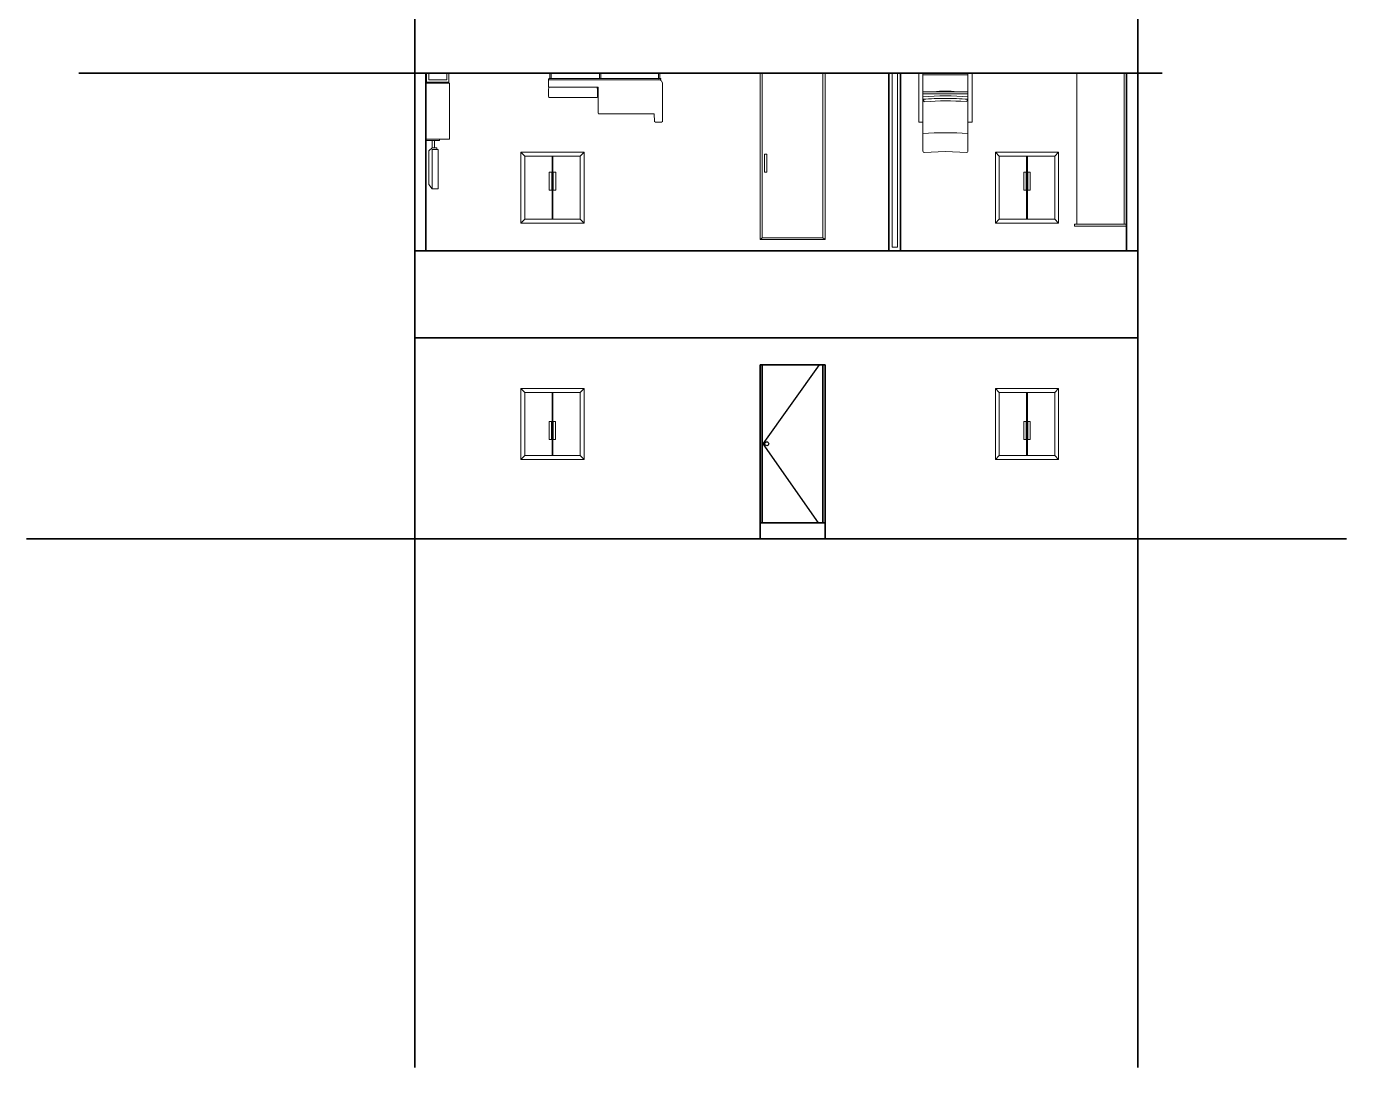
# Model space of a CAD drawing. Header units: inches. Extents: x 2013 to 15569, y -2551 to 2524.
# Drawn here: x 2537 to 4206, y -1487 to -170 of the extents above; entities that cross this region are included whole.
import ezdxf

# ---------------------------------------------------------------- set-up
doc = ezdxf.new("R2010")
doc.units = ezdxf.units.IN
doc.header["$MEASUREMENT"] = 0
doc.layers.get('0').update_dxf_attribs({"color": 80, "lineweight": 13})
for name, color, linetype, lineweight in [('A-ELEV-MBE1', 7, 'Continuous', 35), ('A-ELEV-MBE2', 4, 'Continuous', 25), ('A-ELEV-PATT', 8, 'Continuous', 18), ('A-FURN', 8, 'Continuous', 18), ('A-SECT-MCUT', 7, 'Continuous', 35), ('A-WALL-FULL', 7, 'Continuous', 35), ('costruzioni', 2, 'Continuous', 35)]:
    doc.layers.add(name, color=color, linetype=linetype, lineweight=lineweight)

# ---------------------------------------------------------------- blocks, each defined once
blk = doc.blocks.new('divano lato')
for p, q in [((30.707, 8.736), (30.704, 8.723)), ((30.704, 8.723), (30.704, 8.397)), ((31.414, 8.736), (30.707, 8.736)), ((31.415, 8.832), (31.414, 8.736)), ((31.43, 8.84), (31.415, 8.832)), ((31.505, 8.84), (31.43, 8.84)), ((31.516, 8.834), (31.505, 8.84)), ((31.516, 8.349), (31.516, 8.834)), ((30.077, 8.511), (30.079, 8.525)), ((30.079, 8.525), (30.082, 8.531)), ((30.082, 8.531), (30.69, 8.531)), ((30.691, 8.527), (30.69, 8.531)), ((30.694, 8.511), (30.691, 8.527)), ((30.075, 8.469), (30.076, 8.492)), ((30.076, 8.446), (30.075, 8.469)), ((30.075, 8.397), (30.075, 8.296)), ((30.704, 8.397), (30.075, 8.397)), ((30.076, 8.492), (30.077, 8.511)), ((30.077, 8.425), (30.076, 8.446)), ((30.079, 8.408), (30.077, 8.425)), ((30.082, 8.397), (30.079, 8.408)), ((30.689, 8.397), (30.693, 8.409)), ((30.693, 8.409), (30.695, 8.424)), ((30.695, 8.49), (30.694, 8.511)), ((30.696, 8.467), (30.695, 8.49)), ((30.695, 8.444), (30.696, 8.467)), ((30.695, 8.424), (30.695, 8.444)), ((31.506, 8.32), (31.516, 8.349)), ((30.075, 8.296), (30.079, 8.296)), ((30.079, 8.292), (30.079, 8.299)), ((30.084, 8.304), (31.491, 8.304)), ((31.491, 8.288), (30.084, 8.288)), ((30.092, 8.219), (30.092, 8.288)), ((30.11, 8.219), (30.092, 8.219)), ((30.11, 8.288), (30.11, 8.219)), ((30.721, 8.219), (30.721, 8.288)), ((30.739, 8.219), (30.721, 8.219)), ((30.739, 8.288), (30.739, 8.219)), ((31.467, 8.219), (31.467, 8.288)), ((31.484, 8.219), (31.467, 8.219)), ((31.472, 8.303), (31.506, 8.32)), ((31.484, 8.288), (31.484, 8.219)), ((31.495, 8.299), (31.495, 8.292))]:
    blk.add_line(p, q)
for centre, start, end in [((30.084, 8.299), 90, 180), ((30.084, 8.292), 180, 270), ((31.491, 8.299), 360, 90), ((31.491, 8.292), 270, 0)]:
    blk.add_arc(centre, 0.00424, start, end)
blk = doc.blocks.new('poltrona frontale')
at = {"layer": 'A-FURN'}
for p, q in [((19.405, 1.59), (19.121, 1.59)), ((19.121, 1.569), (19.405, 1.569)), ((19.405, 1.59), (19.689, 1.59)), ((19.689, 1.569), (19.405, 1.569))]:
    blk.add_line(p, q, dxfattribs=at)
for points in [[(19.121, 1.819), (19.121, 2.561)], [(19.133, 2.571), (19.405, 2.56)], [(19.677, 2.571), (19.405, 2.56)], [(19.689, 1.819), (19.689, 2.561)]]:
    blk.add_lwpolyline(points, dxfattribs=at)
for points in [[(19.069, 2.19), (19.121, 2.19), (19.121, 1.568), (19.069, 1.568)], [(19.741, 2.19), (19.689, 2.19), (19.689, 1.568), (19.741, 1.568)], [(19.689, 1.833), (19.121, 1.833), (19.121, 1.805), (19.689, 1.805)]]:
    blk.add_lwpolyline(points, close=True, dxfattribs=at)
for centre, radius, start, end in [((19.134, 2.558), 0.0136, 84.7605, 167.239), ((19.675, 2.558), 0.0136, 12.761, 95.2395), ((19.4, 7.997), 5.673, 267.1838, 272.9169), ((19.406, 5.471), 3.583, 265.4461, 269.9874), ((19.405, 4.481), 2.626, 263.7977, 276.2023), ((19.145, 1.912), 0.0173, 91.5896, 233.4658), ((19.395, 5.108), 3.188, 265.491, 274.8472), ((19.404, 5.471), 3.583, 270.0126, 274.5539), ((19.663, 1.912), 0.0184, 309.0847, 84.7296), ((19.407, 3.028), 1.232, 263.0099, 276.9901)]:
    blk.add_arc(centre, radius, start, end, dxfattribs=at)

msp = doc.modelspace()

# ---------------------------------------------------------------- linework, layer by layer
at = {"layer": 'A-ELEV-MBE1'}
for p, q in [((3042.756, -564.24), (3027.756, -564.24)), ((3464.245, -598.24), (3464.245, -818.24)), ((3464.245, -598.24), (3546.387, -598.24)), ((3464.245, -818.24), (3464.245, -598.24)), ((3466.796, -598.24), (3466.796, -798.24)), ((3543.796, -598.24), (3543.796, -798.24)), ((3546.387, -598.24), (3546.387, -818.24)), ((3546.387, -818.24), (3546.387, -598.24)), ((3546.387, -798.24), (3464.245, -798.24))]:
    msp.add_line(p, q, dxfattribs=at)
msp.add_lwpolyline([(3042.756, -564.24), (3941.796, -564.24)], dxfattribs=at)
at = {"layer": 'A-ELEV-MBE2', "ltscale": 0.8}
msp.add_lwpolyline([(3538.796, -598.24), (3467.796, -698.24), (3537.796, -798.24)], dxfattribs=at)
msp.add_circle((3472.782, -698.24), 2.5, dxfattribs=at)
at = {"layer": 'A-ELEV-PATT'}
for p, q in [((3464.245, -439.775), (3464.245, -229.418)), ((3466.796, -437.747), (3466.796, -229.418)), ((3543.796, -437.747), (3543.796, -229.418)), ((3546.387, -439.775), (3546.387, -229.418)), ((3469.79, -332.087), (3469.79, -354.656)), ((3472.841, -354.656), (3472.841, -332.087)), ((3197.744, -377.496), (3197.744, -354.927)), ((3200.796, -354.927), (3200.796, -377.496)), ((3202.796, -354.927), (3202.796, -377.496)), ((3205.847, -377.496), (3205.847, -354.927)), ((3469.79, -354.656), (3472.841, -354.656)), ((3797.744, -377.496), (3797.744, -354.927)), ((3800.796, -354.927), (3800.796, -377.496)), ((3802.796, -354.927), (3802.796, -377.496)), ((3805.847, -377.496), (3805.847, -354.927)), ((3200.796, -377.496), (3197.744, -377.496)), ((3202.796, -377.496), (3205.847, -377.496)), ((3800.796, -377.496), (3797.744, -377.496)), ((3802.796, -377.496), (3805.847, -377.496)), ((3546.387, -439.775), (3464.245, -439.775)), ((3543.796, -437.747), (3466.796, -437.747)), ((3200.756, -670.162), (3197.705, -670.162)), ((3197.705, -670.162), (3197.705, -692.731)), ((3200.756, -692.731), (3200.756, -670.162)), ((3202.756, -670.162), (3205.808, -670.162)), ((3202.756, -692.731), (3202.756, -670.162)), ((3205.808, -670.162), (3205.808, -692.731)), ((3800.796, -670.162), (3797.744, -670.162)), ((3797.744, -670.162), (3797.744, -692.731)), ((3800.796, -692.731), (3800.796, -670.162)), ((3802.796, -670.162), (3805.847, -670.162)), ((3802.796, -692.731), (3802.796, -670.162)), ((3805.847, -670.162), (3805.847, -692.731))]:
    msp.add_line(p, q, dxfattribs=at)
at = {"layer": 'A-FURN'}
for p, q in [((3042.616, -240.971), (3042.616, -229.418)), ((3042.616, -229.418), (3045.286, -229.422)), ((3045.286, -229.422), (3045.286, -237.942)), ((3068.155, -237.943), (3068.155, -229.419)), ((3068.155, -229.419), (3070.838, -229.419)), ((3070.838, -229.419), (3070.838, -242.098)), ((3631.363, -229.418), (3631.363, -449.759)), ((3638.228, -449.759), (3638.228, -229.418)), ((3924.825, -229.418), (3864.825, -229.418)), ((3864.825, -229.418), (3864.825, -420.398)), ((3924.825, -420.398), (3924.825, -229.418)), ((3041.796, -242.098), (3071.738, -242.098)), ((3041.796, -313.165), (3041.796, -242.098)), ((3042.616, -240.971), (3070.83, -240.971)), ((3042.616, -240.971), (3042.616, -242.098)), ((3045.286, -237.942), (3068.155, -237.942)), ((3071.738, -242.098), (3071.738, -313.165)), ((3071.738, -313.165), (3041.796, -313.165)), ((3049.677, -324.062), (3049.677, -314.609)), ((3052.713, -324.062), (3052.713, -314.609)), ((3045.427, -370.326), (3045.427, -327.78)), ((3241.796, -329.418), (3161.796, -329.418)), ((3161.796, -329.418), (3161.796, -419.418)), ((3161.796, -329.418), (3166.796, -334.418)), ((3241.796, -329.418), (3236.796, -334.418)), ((3241.796, -419.418), (3241.796, -329.418)), ((3469.79, -332.087), (3472.841, -332.087)), ((3841.796, -329.418), (3761.796, -329.418)), ((3761.796, -329.418), (3761.796, -419.418)), ((3761.796, -329.418), (3766.796, -334.418)), ((3841.796, -329.418), (3836.796, -329.418)), ((3841.796, -329.418), (3836.796, -334.418)), ((3841.796, -419.418), (3841.796, -329.418)), ((3166.796, -414.418), (3166.796, -334.418)), ((3166.796, -334.418), (3236.796, -334.418)), ((3201.296, -414.418), (3201.296, -334.418)), ((3201.796, -414.418), (3201.796, -334.418)), ((3202.296, -414.418), (3202.296, -334.418)), ((3236.796, -334.418), (3236.796, -414.418)), ((3766.796, -414.418), (3766.796, -334.418)), ((3766.796, -334.418), (3836.796, -334.418)), ((3801.296, -414.418), (3801.296, -334.418)), ((3801.796, -414.418), (3801.796, -334.418)), ((3802.296, -414.418), (3802.296, -334.418)), ((3836.796, -334.418), (3836.796, -414.418)), ((3200.796, -354.927), (3197.744, -354.927)), ((3205.847, -354.927), (3202.796, -354.927)), ((3800.796, -354.927), (3797.744, -354.927)), ((3802.796, -354.927), (3805.847, -354.927)), ((3049.883, -375.722), (3045.427, -370.326)), ((3166.796, -414.418), (3161.796, -419.418)), ((3236.796, -414.418), (3166.796, -414.418)), ((3201.296, -414.418), (3201.796, -414.418)), ((3201.796, -414.418), (3202.296, -414.418)), ((3236.796, -414.418), (3241.796, -419.418)), ((3766.796, -414.418), (3761.796, -419.418)), ((3836.796, -414.418), (3766.796, -414.418)), ((3801.296, -414.418), (3801.796, -414.418)), ((3801.796, -414.418), (3802.296, -414.418)), ((3836.796, -414.418), (3841.796, -419.418)), ((3161.796, -419.418), (3241.796, -419.418)), ((3761.796, -419.418), (3841.796, -419.418)), ((3927.735, -420.398), (3861.91, -420.398)), ((3861.91, -420.398), (3861.91, -423.124)), ((3861.91, -423.124), (3927.735, -423.124)), ((3864.825, -420.398), (3914.518, -420.398)), ((3927.735, -423.124), (3927.735, -420.398)), ((3466.796, -437.747), (3464.245, -439.775)), ((3543.796, -437.747), (3546.387, -439.775)), ((3631.363, -449.759), (3638.228, -449.759)), ((3161.756, -718.24), (3161.756, -628.24)), ((3161.756, -628.24), (3241.756, -628.24)), ((3166.756, -633.24), (3161.756, -628.24)), ((3236.756, -633.24), (3166.756, -633.24)), ((3166.756, -633.24), (3166.756, -713.24)), ((3201.256, -633.24), (3201.756, -633.24)), ((3201.256, -633.24), (3201.256, -713.24)), ((3201.756, -633.24), (3201.756, -713.24)), ((3201.756, -633.24), (3202.256, -633.24)), ((3202.256, -633.24), (3202.256, -713.24)), ((3236.756, -633.24), (3241.756, -628.24)), ((3236.756, -713.24), (3236.756, -633.24)), ((3241.756, -628.24), (3241.756, -718.24)), ((3761.796, -718.24), (3761.796, -628.24)), ((3761.796, -628.24), (3841.796, -628.24)), ((3766.796, -633.24), (3761.796, -628.24)), ((3836.796, -633.24), (3766.796, -633.24)), ((3766.796, -633.24), (3766.796, -713.24)), ((3801.296, -633.24), (3801.796, -633.24)), ((3801.296, -633.24), (3801.296, -713.24)), ((3801.796, -633.24), (3801.796, -713.24)), ((3801.796, -633.24), (3802.296, -633.24)), ((3802.296, -633.24), (3802.296, -713.24)), ((3836.796, -633.24), (3841.796, -628.24)), ((3836.796, -713.24), (3836.796, -633.24)), ((3841.796, -628.24), (3841.796, -718.24)), ((3200.756, -692.731), (3197.705, -692.731)), ((3205.808, -692.731), (3202.756, -692.731)), ((3800.796, -692.731), (3797.744, -692.731)), ((3805.847, -692.731), (3802.796, -692.731)), ((3161.756, -718.24), (3166.756, -713.24)), ((3166.756, -713.24), (3236.756, -713.24)), ((3241.756, -718.24), (3236.756, -713.24)), ((3761.796, -718.24), (3766.796, -713.24)), ((3766.796, -713.24), (3836.796, -713.24)), ((3841.796, -718.24), (3836.796, -713.24)), ((3241.756, -718.24), (3161.756, -718.24)), ((3841.796, -718.24), (3761.796, -718.24))]:
    msp.add_line(p, q, dxfattribs=at)
for points in [[(3049.677, -314.609), (3041.796, -314.609), (3041.796, -313.165), (3058.926, -313.165), (3058.926, -314.609), (3049.677, -314.609)], [(3055.748, -326.163), (3055.748, -324.062), (3049.677, -324.062), (3045.427, -327.78)]]:
    msp.add_lwpolyline(points, dxfattribs=at)
msp.add_lwpolyline([(3057.088, -375.722), (3049.883, -375.722), (3049.883, -326.163), (3057.088, -326.163)], close=True, dxfattribs=at)
at = {"layer": 'A-SECT-MCUT'}
for p, q in [((3027.756, -564.24), (3027.756, -787.24)), ((3027.756, -693.986), (3027.756, -1187.986)), ((3027.756, -742.872), (3027.756, -818.24)), ((3027.796, -818.24), (2536.65, -818.24)), ((2674.37, -818.24), (4205.876, -818.24))]:
    msp.add_line(p, q, dxfattribs=at)
at = {"layer": 'A-WALL-FULL'}
for p, q in [((3972.653, -229.418), (2602.978, -229.418)), ((3027.796, -229.418), (3027.796, -454.418)), ((3041.796, -229.418), (3041.796, -454.418)), ((3627.296, -229.418), (3627.296, -454.418)), ((3641.796, -229.418), (3641.796, -454.418)), ((3927.796, -229.418), (3927.796, -454.418)), ((3941.796, -229.418), (3941.796, -454.418)), ((3941.796, -454.418), (3027.796, -454.418))]:
    msp.add_line(p, q, dxfattribs=at)
at = {"layer": 'costruzioni'}
for p, q in [((3027.796, 99.638), (3027.796, -1486.97)), ((3941.796, 99.638), (3941.796, -1486.97))]:
    msp.add_line(p, q, dxfattribs=at)

# ---------------------------------------------------------------- block references
at = {"layer": 'A-FURN', "xscale": -100.0000000000064, "yscale": 100.0000000000064, "zscale": 100.0000000000064, "rotation": 180}
msp.add_blockref('divano lato', (189.16, 592.52), dxfattribs=at)
at = {"layer": 'costruzioni', "xscale": 100.0000000000064, "yscale": 100.0000000000064, "zscale": 100.0000000000064, "rotation": 180}
msp.add_blockref('poltrona frontale', (5639.173, -72.649), dxfattribs=at)

doc.saveas('drawing.dxf')
